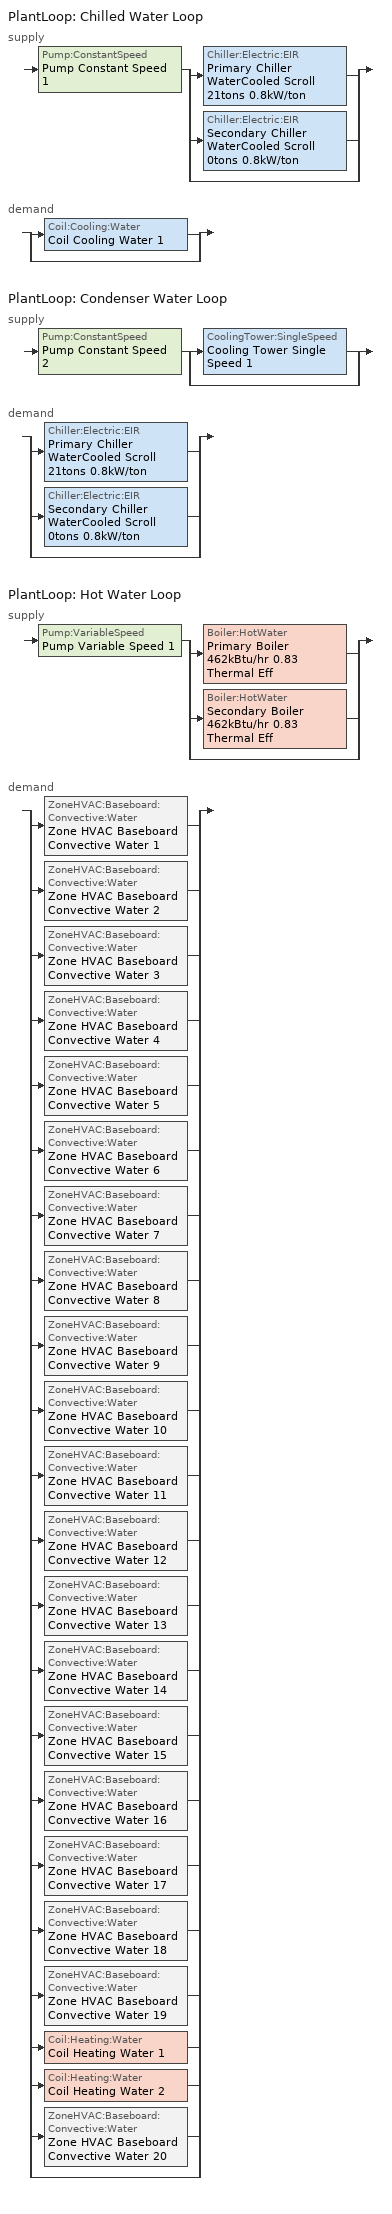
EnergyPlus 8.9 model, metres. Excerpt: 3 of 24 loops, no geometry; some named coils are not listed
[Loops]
PlantLoop 'Chilled Water Loop'
 supply: Pump:ConstantSpeed 'Pump Constant Speed 1' > split
  | Chiller:Electric:EIR 'Primary Chiller WaterCooled Scroll 21tons 0.8kW/ton'
  | Chiller:Electric:EIR 'Secondary Chiller WaterCooled Scroll 0tons 0.8kW/ton'
  | bypass
 demand: split
  | Coil:Cooling:Water 'Coil Cooling Water 1'
  | bypass
PlantLoop 'Condenser Water Loop'
 supply: Pump:ConstantSpeed 'Pump Constant Speed 2' > split
  | CoolingTower:SingleSpeed 'Cooling Tower Single Speed 1'
  | bypass
 demand: split
  | Chiller:Electric:EIR 'Primary Chiller WaterCooled Scroll 21tons 0.8kW/ton'
  | Chiller:Electric:EIR 'Secondary Chiller WaterCooled Scroll 0tons 0.8kW/ton'
  | bypass
PlantLoop 'Hot Water Loop'
 supply: Pump:VariableSpeed 'Pump Variable Speed 1' > split
  | Boiler:HotWater 'Primary Boiler 462kBtu/hr 0.83 Thermal Eff'
  | Boiler:HotWater 'Secondary Boiler 462kBtu/hr 0.83 Thermal Eff'
  | bypass
 demand: split
  | ZoneHVAC:Baseboard:Convective:Water 'Zone HVAC Baseboard Convective Water 1'
  | ZoneHVAC:Baseboard:Convective:Water 'Zone HVAC Baseboard Convective Water 2'
  | ZoneHVAC:Baseboard:Convective:Water 'Zone HVAC Baseboard Convective Water 3'
  | ZoneHVAC:Baseboard:Convective:Water 'Zone HVAC Baseboard Convective Water 4'
  | ZoneHVAC:Baseboard:Convective:Water 'Zone HVAC Baseboard Convective Water 5'
  | ZoneHVAC:Baseboard:Convective:Water 'Zone HVAC Baseboard Convective Water 6'
  | ZoneHVAC:Baseboard:Convective:Water 'Zone HVAC Baseboard Convective Water 7'
  | ZoneHVAC:Baseboard:Convective:Water 'Zone HVAC Baseboard Convective Water 8'
  | ZoneHVAC:Baseboard:Convective:Water 'Zone HVAC Baseboard Convective Water 9'
  | ZoneHVAC:Baseboard:Convective:Water 'Zone HVAC Baseboard Convective Water 10'
  | ZoneHVAC:Baseboard:Convective:Water 'Zone HVAC Baseboard Convective Water 11'
  | ZoneHVAC:Baseboard:Convective:Water 'Zone HVAC Baseboard Convective Water 12'
  | ZoneHVAC:Baseboard:Convective:Water 'Zone HVAC Baseboard Convective Water 13'
  | ZoneHVAC:Baseboard:Convective:Water 'Zone HVAC Baseboard Convective Water 14'
  | ZoneHVAC:Baseboard:Convective:Water 'Zone HVAC Baseboard Convective Water 15'
  | ZoneHVAC:Baseboard:Convective:Water 'Zone HVAC Baseboard Convective Water 16'
  | ZoneHVAC:Baseboard:Convective:Water 'Zone HVAC Baseboard Convective Water 17'
  | ZoneHVAC:Baseboard:Convective:Water 'Zone HVAC Baseboard Convective Water 18'
  | ZoneHVAC:Baseboard:Convective:Water 'Zone HVAC Baseboard Convective Water 19'
  | Coil:Heating:Water 'Coil Heating Water 1'
  | Coil:Heating:Water 'Coil Heating Water 2'
  | ZoneHVAC:Baseboard:Convective:Water 'Zone HVAC Baseboard Convective Water 20'
  | bypass
[ZoneHVAC:Baseboard:Convective:Water] Availability Schedule=Always On Discrete; Heating Design Capacity Method=HeatingDesignCapacity; Heating Design Capacity {W}=Autosize; Heating Design Capacity Per Floor Area {W/m2}=0; Fraction of Autosized Heating Design Capacity=0.8; U-Factor Times Area Value {W/K}=Autosize; Maximum Water Flow Rate {m3/s}=Autosize; Convergence Tolerance=0.001
Zone HVAC Baseboard Convective Water 14; Zone HVAC Baseboard Convective Water 15; Zone HVAC Baseboard Convective Water 16; Zone HVAC Baseboard Convective Water 10; Zone HVAC Baseboard Convective Water 20; Zone HVAC Baseboard Convective Water 11; Zone HVAC Baseboard Convective Water 12; Zone HVAC Baseboard Convective Water 17; Zone HVAC Baseboard Convective Water 13; Zone HVAC Baseboard Convective Water 2; Zone HVAC Baseboard Convective Water 1; Zone HVAC Baseboard Convective Water 18; Zone HVAC Baseboard Convective Water 6; Zone HVAC Baseboard Convective Water 5; Zone HVAC Baseboard Convective Water 4; Zone HVAC Baseboard Convective Water 7; Zone HVAC Baseboard Convective Water 9; Zone HVAC Baseboard Convective Water 3; Zone HVAC Baseboard Convective Water 19; Zone HVAC Baseboard Convective Water 8
[Coil:Heating:Water]
Coil Heating Water 2: Availability Schedule=Always On Discrete; U-Factor Times Area Value {W/K}=Autosize; Maximum Water Flow Rate {m3/s}=Autosize; Performance Input Method=UFactorTimesAreaAndDesignWaterFlowRate; Rated Capacity {W}=Autosize; Rated Inlet Water Temperature {C}=82.2; Rated Inlet Air Temperature {C}=16.6; Rated Outlet Water Temperature {C}=71.1; Rated Outlet Air Temperature {C}=32.2; Rated Ratio for Air and Water Convection=0.5
[SetpointManager:Scheduled] Control Variable=Temperature
Name | Schedule
Setpoint Manager Scheduled 1 | CHW Temp
Setpoint Manager Scheduled 2 | CW Temp
[PlantLoop] Fluid Type=Water; Maximum Loop Temperature {C}=100; Minimum Loop Temperature {C}=0; Maximum Loop Flow Rate {m3/s}=Autosize; Minimum Loop Flow Rate {m3/s}=0; Plant Loop Volume {m3}=Autocalculate; Load Distribution Scheme=Optimal; Plant Loop Demand Calculation Scheme=SingleSetpoint
Name | Plant Equipment Operation Scheme
Chilled Water Loop | Chilled Water Loop Operation Schemes
Condenser Water Loop | Condenser Water Loop Operation Schemes
Hot Water Loop | Hot Water Loop Operation Schemes
[Sizing:Plant] Sizing Option=NonCoincident; Zone Timesteps in Averaging Window=1; Coincident Sizing Factor Mode=None
Name | Loop Type | Design Loop Exit Temperature {C} | Loop Design Temperature Difference {deltaC}
Chilled Water Loop | Cooling | 7 | 6
Condenser Water Loop | Condenser | 29 | 6
Hot Water Loop | Heating | 82 | 16
[Pump:ConstantSpeed] Design Flow Rate {m3/s}=Autosize; Design Pump Head {Pa}=179352; Design Power Consumption {W}=Autosize; Fraction of Motor Inefficiencies to Fluid Stream=0; Pump Control Type=Intermittent; Design Power Sizing Method=PowerPerFlowPerPressure; Design Electric Power per Unit Flow Rate {W/(m3/s)}=348701.1; Design Shaft Power per Unit Flow Rate per Unit Head=1.28205
Name | Motor Efficiency
Pump Constant Speed 1 | 0.855
Pump Constant Speed 2 | 0.895
[Chiller:Electric:EIR] Reference COP {W/W}=4.5032; Reference Leaving Chilled Water Temperature {C}=6.67; Reference Entering Condenser Fluid Temperature {C}=29.4; Reference Chilled Water Flow Rate {m3/s}=Autosize; Reference Condenser Fluid Flow Rate {m3/s}=Autosize; Cooling Capacity Function of Temperature Curve=WaterCooled_Scroll_CAPFT_NECB2011; Electric Input to Cooling Output Ratio Function of Temperature Curve=WaterCooled_Scroll_EIRFT_NECB2011; Electric Input to Cooling Output Ratio Function of Part Load Ratio Curve=WaterCooled_Scroll_EIRFPLR_NECB2011; Minimum Part Load Ratio=0.25; Maximum Part Load Ratio=1; Optimum Part Load Ratio=1; Minimum Unloading Ratio=0.25; Condenser Type=WaterCooled; Condenser Fan Power Ratio {W/W}=0; Fraction of Compressor Electric Consumption Rejected by Condenser=1; Leaving Chilled Water Lower Temperature Limit {C}=2; Chiller Flow Mode=LeavingSetpointModulated; Sizing Factor=1
Name | Reference Capacity {W}
Primary Chiller WaterCooled Scroll 21tons 0.8kW/ton | 74021.9
Secondary Chiller WaterCooled Scroll 0tons 0.8kW/ton | 0.001
[PlantEquipmentOperationSchemes] Control Scheme Schedule Name 1=Always On Discrete
Name | Control Scheme Object Type 1 | Control Scheme Name 1
Chilled Water Loop Operation Schemes | PlantEquipmentOperation:CoolingLoad | Chilled Water Loop Cooling Operation Scheme
Condenser Water Loop Operation Schemes | PlantEquipmentOperation:CoolingLoad | Condenser Water Loop Cooling Operation Scheme
Hot Water Loop Operation Schemes | PlantEquipmentOperation:HeatingLoad | Hot Water Loop Heating Operation Scheme
[PlantEquipmentOperation:CoolingLoad] Load Range Lower Limit 1 {W}=0; Load Range Upper Limit 1 {W}=1000000000
Name | Range Equipment List Name 1
Chilled Water Loop Cooling Operation Scheme | Chilled Water Loop Cooling Equipment List
Condenser Water Loop Cooling Operation Scheme | Condenser Water Loop Cooling Equipment List
[PlantEquipmentList]
Chilled Water Loop Cooling Equipment List: Chiller:Electric:EIR, Primary Chiller WaterCooled Scroll 21tons 0.8kW/ton, Chiller:Electric:EIR, Secondary Chiller WaterCooled Scroll 0tons 0.8kW/ton
Condenser Water Loop Cooling Equipment List: CoolingTower:SingleSpeed, Cooling Tower Single Speed 1
Hot Water Loop Heating Equipment List: Boiler:HotWater, Primary Boiler 462kBtu/hr 0.83 Thermal Eff, Boiler:HotWater, Secondary Boiler 462kBtu/hr 0.83 Thermal Eff
[CoolingTower:SingleSpeed]
Cooling Tower Single Speed 1: Design Water Flow Rate {m3/s}=Autosize; Design Air Flow Rate {m3/s}=Autosize; Design Fan Power {W}=1175.97; Design U-Factor Times Area Value {W/K}=Autosize; Free Convection Air Flow Rate {m3/s}=Autosize; Free Convection Air Flow Rate Sizing Factor=0.1; Free Convection U-Factor Times Area Value {W/K}=Autosize; Free Convection U-Factor Times Area Value Sizing Factor=0.1; Performance Input Method=UFactorTimesAreaAndDesignWaterFlowRate; Heat Rejection Capacity and Nominal Capacity Sizing Ratio=1.25; Free Convection Capacity {W}=0; Free Convection Nominal Capacity Sizing Factor=0.1; Design Inlet Air Dry-Bulb Temperature {C}=24; Design Inlet Air Wet-Bulb Temperature {C}=24; Design Approach Temperature {deltaC}=5; Design Range Temperature {deltaC}=5; Basin Heater Capacity {W/K}=0; Basin Heater Setpoint Temperature {C}=2; Evaporation Loss Mode=LossFactor; Evaporation Loss Factor {percent/K}=0.2; Drift Loss Percent {percent}=0.008; Blowdown Calculation Mode=ConcentrationRatio; Blowdown Concentration Ratio=3; Capacity Control=FanCycling; Number of Cells=1; Cell Control=MinimalCell; Cell Minimum  Water Flow Rate Fraction=0.33; Cell Maximum Water Flow Rate Fraction=2.5; Sizing Factor=1
[Pump:VariableSpeed]
Pump Variable Speed 1: Design Maximum Flow Rate {m3/s}=Autosize; Design Pump Head {Pa}=179352; Design Power Consumption {W}=Autosize; Motor Efficiency=0.865; Fraction of Motor Inefficiencies to Fluid Stream=0; Coefficient 1 of the Part Load Performance Curve=0; Coefficient 2 of the Part Load Performance Curve=1; Coefficient 3 of the Part Load Performance Curve=0; Coefficient 4 of the Part Load Performance Curve=0; Design Minimum Flow Rate {m3/s}=0; Pump Control Type=Intermittent; Skin Loss Radiative Fraction=0.5; Design Power Sizing Method=PowerPerFlowPerPressure; Design Electric Power per Unit Flow Rate {W/(m3/s)}=348701.1; Design Shaft Power per Unit Flow Rate per Unit Head=1.28205; Design Minimum Flow Rate Fraction=0
[Boiler:HotWater] Fuel Type=NaturalGas; Nominal Capacity {W}=135308; Nominal Thermal Efficiency=0.83; Design Water Outlet Temperature {C}=82; Design Water Flow Rate {m3/s}=Autosize; Minimum Part Load Ratio=0; Maximum Part Load Ratio=1; Optimum Part Load Ratio=1; Water Outlet Upper Temperature Limit {C}=99; Boiler Flow Mode=ConstantFlow; Parasitic Electric Load {W}=0; Sizing Factor=1
Primary Boiler 462kBtu/hr 0.83 Thermal Eff; Secondary Boiler 462kBtu/hr 0.83 Thermal Eff
[SetpointManager:OutdoorAirReset]
Setpoint Manager Outdoor Air Reset 1: Control Variable=Temperature; Setpoint at Outdoor Low Temperature {C}=82; Outdoor Low Temperature {C}=-16; Setpoint at Outdoor High Temperature {C}=60; Outdoor High Temperature {C}=0
[PlantEquipmentOperation:HeatingLoad]
Hot Water Loop Heating Operation Scheme: Load Range Lower Limit 1 {W}=0; Load Range Upper Limit 1 {W}=1000000000; Range Equipment List Name 1=Hot Water Loop Heating Equipment List
[Schedule:Day:Interval]
satCHW Temp 1; Schedule Day 3; sunCHW Temp 1; wkdCHW Temp 1: No, 01:00, 7, 02:00, 7, 03:00, 7, 04:00, 7, 05:00, 7, 06:00, 7, 07:00, 7, 08:00, 7, 09:00, 7, 10:00, 7, 11:00, 7, 12:00, 7, 13:00, 7, 14:00, 7, 15:00, 7, 16:00, 7, 17:00, 7, 18:00, 7, 19:00, 7, 20:00, 7, 21:00, 7, 22:00, 7, 23:00, 7, 24:00, 7
satCW Temp 1; Schedule Day 4; sunCW Temp 1; wkdCW Temp 1: No, 01:00, 29, 02:00, 29, 03:00, 29, 04:00, 29, 05:00, 29, 06:00, 29, 07:00, 29, 08:00, 29, 09:00, 29, 10:00, 29, 11:00, 29, 12:00, 29, 13:00, 29, 14:00, 29, 15:00, 29, 16:00, 29, 17:00, 29, 18:00, 29, 19:00, 29, 20:00, 29, 21:00, 29, 22:00, 29, 23:00, 29, 24:00, 29
[Schedule:Week:Daily]
CHW Temp Week Rule - Jan1-Dec31: sunCHW Temp 1, wkdCHW Temp 1, wkdCHW Temp 1, wkdCHW Temp 1, wkdCHW Temp 1, wkdCHW Temp 1, satCHW Temp 1, Schedule Day 3, Schedule Day 3, Schedule Day 3, Schedule Day 3, Schedule Day 3
CW Temp Week Rule - Jan1-Dec31: sunCW Temp 1, wkdCW Temp 1, wkdCW Temp 1, wkdCW Temp 1, wkdCW Temp 1, wkdCW Temp 1, satCW Temp 1, Schedule Day 4, Schedule Day 4, Schedule Day 4, Schedule Day 4, Schedule Day 4
[Schedule:Year]
CHW Temp: CHW Temp Week Rule - Jan1-Dec31, 1, 1, 12, 31
CW Temp: CW Temp Week Rule - Jan1-Dec31, 1, 1, 12, 31
[Schedule:Constant]
Always On Discrete: Hourly Value=1
[Curve:Biquadratic] Minimum Value of x {BasedOnField A2}=5; Maximum Value of x {BasedOnField A2}=10; Minimum Value of y {BasedOnField A3}=24; Maximum Value of y {BasedOnField A3}=35
Name | Coefficient1 Constant | Coefficient2 x | Coefficient3 x**2 | Coefficient4 y | Coefficient5 y**2 | Coefficient6 x*y
WaterCooled_Scroll_CAPFT_NECB2011 | 0.94418 | 0.0337102 | 9.75564e-05 | -0.00322114 | -4.91832e-05 | -0.000177584
WaterCooled_Scroll_EIRFT_NECB2011 | 0.727393 | -0.0118922 | 0.000541177 | 0.00187934 | 0.000473461 | -0.000711472
[Curve:Quadratic]
WaterCooled_Scroll_EIRFPLR_NECB2011: Coefficient1 Constant=0.04412; Coefficient2 x=0.640367; Coefficient3 x**2=0.319555; Minimum Value of x {BasedOnField A2}=0; Maximum Value of x {BasedOnField A2}=1
